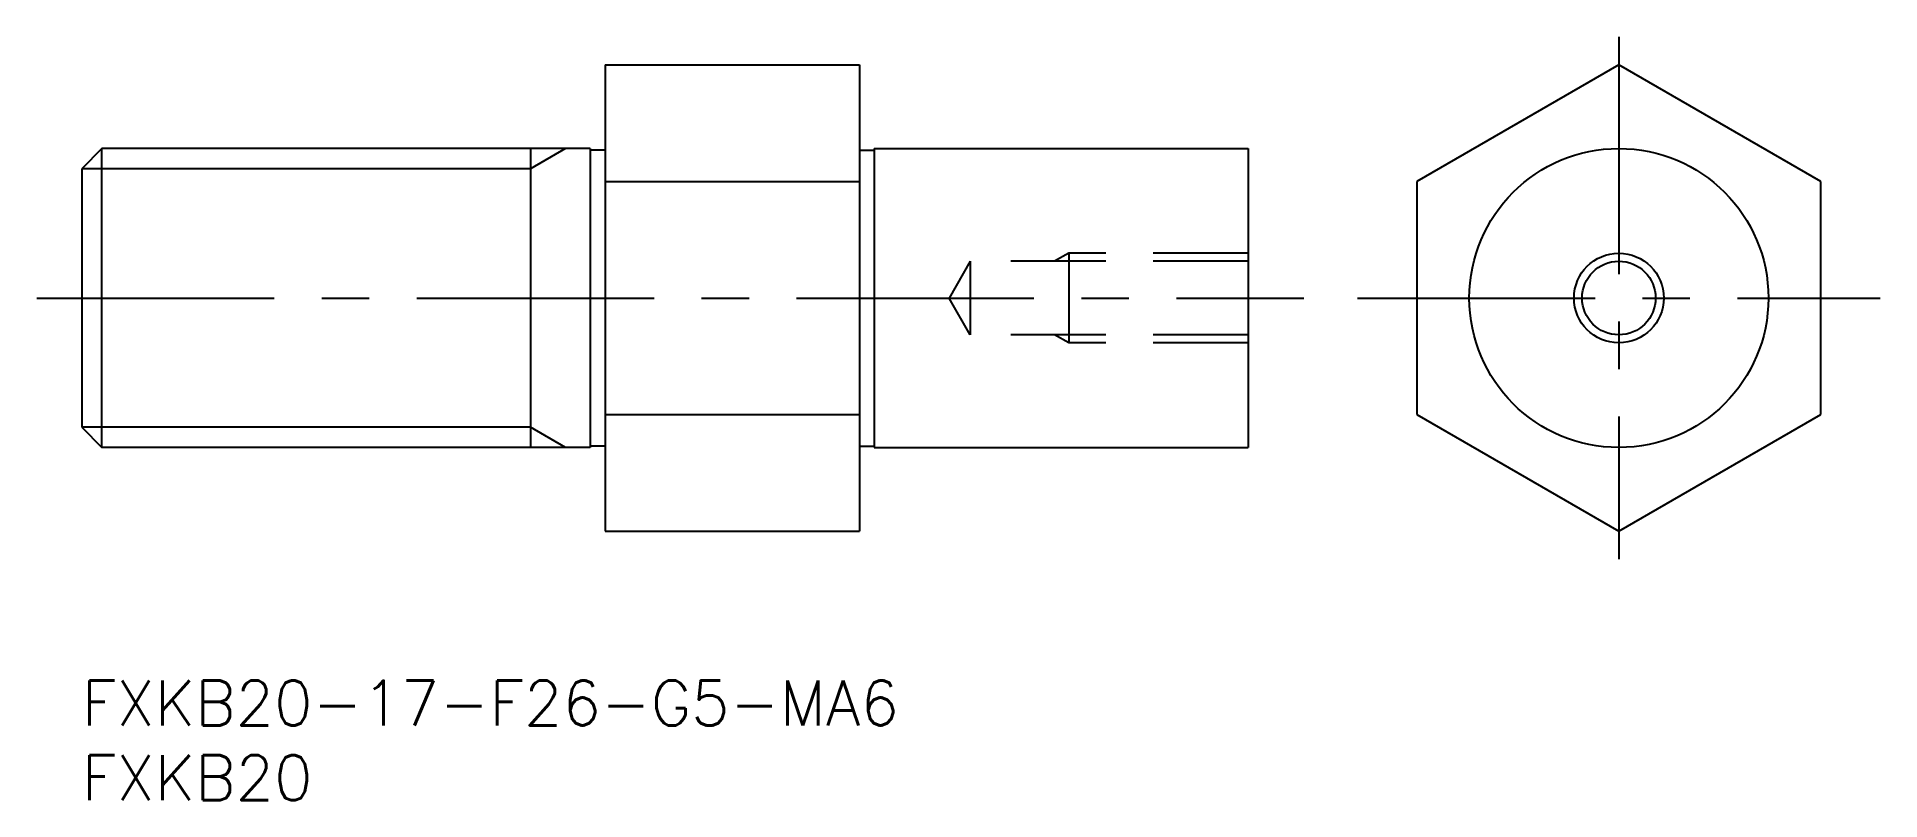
# Model space of a CAD drawing. Extents: x -3 to 120, y -8 to 43.
import ezdxf

# ---------------------------------------------------------------- set-up
doc = ezdxf.new("R2010")
doc.units = 0
doc.header["$LTSCALE"] = 0.5
doc.linetypes.add('CENTER', pattern=[50.8, 31.75, -6.35, 6.35, -6.35])
doc.linetypes.add('DASHED', pattern=[19.05, 12.7, -6.35])
for name, color, linetype in [('MSM_CENTER', 1, 'CENTER'), ('MSM_CONTINUOUS', 7, 'CONTINUOUS'), ('MSM_DASHED', 4, 'DASHED'), ('MSM_NARROW', 5, 'CONTINUOUS'), ('MSM_PART_NUMBER', 7, 'CONTINUOUS')]:
    doc.layers.add(name, color=color, linetype=linetype)
doc.styles.get("Standard").update_dxf_attribs({"font": 'txt.shx', "height": 3, "bigfont": 'bigfont.shx'})

# ---------------------------------------------------------------- blocks, each defined once
blk = doc.blocks.new('*U10')
at = {"layer": 'MSM_PART_NUMBER'}
blk.add_text('FXKB20-17-F26-G5-MA6', height=3, dxfattribs=at).set_placement((0, -3))
blk = doc.blocks.new('*U11')
at = {"layer": 'MSM_PART_NUMBER'}
blk.add_text('FXKB20', height=3, dxfattribs=at).set_placement((0, -8))

msp = doc.modelspace()

# ---------------------------------------------------------------- linework, layer by layer
at = {"layer": 'MSM_CENTER'}
for p, q in [((102.79, 43.06), (102.79, 8.12)), ((-3, 25.59), (81.73, 25.59)), ((85.32, 25.59), (120.26, 25.59))]:
    msp.add_line(p, q, dxfattribs=at)
at = {"layer": 'MSM_CONTINUOUS'}
for p, q in [((35, 41.18), (35, 10)), ((35, 41.18), (52, 41.18)), ((52, 41.18), (52, 10)), ((102.79, 41.18), (89.29, 33.38)), ((116.29, 33.38), (102.79, 41.18)), ((1.35, 35.59), (0, 34.24)), ((34, 35.59), (1.35, 35.59)), ((1.35, 15.59), (1.35, 35.59)), ((30, 35.59), (30, 15.59)), ((34, 35.59), (34, 15.59)), ((35, 35.49), (34, 35.49)), ((52, 35.49), (53, 35.49)), ((53, 35.59), (78, 35.59)), ((53, 35.59), (53, 15.59)), ((78, 35.59), (78, 15.59)), ((0, 34.24), (0, 16.94)), ((35, 33.38), (52, 33.38)), ((89.29, 33.38), (89.29, 17.79)), ((116.29, 17.79), (116.29, 33.38)), ((35, 17.79), (52, 17.79)), ((89.29, 17.79), (102.79, 10)), ((102.79, 10), (116.29, 17.79)), ((0, 16.94), (1.35, 15.59)), ((34, 15.59), (1.35, 15.59)), ((35, 15.69), (34, 15.69)), ((52, 15.69), (53, 15.69)), ((53, 15.59), (78, 15.59)), ((35, 10), (52, 10))]:
    msp.add_line(p, q, dxfattribs=at)
for radius in [10, 2.46]:
    msp.add_circle((102.79, 25.59), radius, dxfattribs=at)
at = {"layer": 'MSM_DASHED'}
for p, q in [((66, 28.59), (65.06, 28.05)), ((78, 28.59), (66, 28.59)), ((66, 28.59), (66, 22.59)), ((59.42, 28.05), (58, 25.59)), ((78, 28.05), (59.42, 28.05)), ((59.42, 28.05), (59.42, 23.13)), ((59.42, 23.13), (58, 25.59)), ((78, 23.13), (59.42, 23.13)), ((66, 22.59), (65.06, 23.13)), ((78, 22.59), (66, 22.59))]:
    msp.add_line(p, q, dxfattribs=at)
at = {"layer": 'MSM_NARROW'}
for p, q in [((32.34, 35.59), (30, 34.24)), ((30, 34.24), (0, 34.24)), ((30, 16.94), (0, 16.94)), ((32.34, 15.59), (30, 16.94))]:
    msp.add_line(p, q, dxfattribs=at)
msp.add_circle((102.79, 25.59), 3, dxfattribs=at)

# ---------------------------------------------------------------- block references
at = {"layer": 'MSM_CONTINUOUS'}
for name in ['*U10', '*U11']:
    msp.add_blockref(name, (0, 0), dxfattribs=at)

doc.saveas('drawing.dxf')
